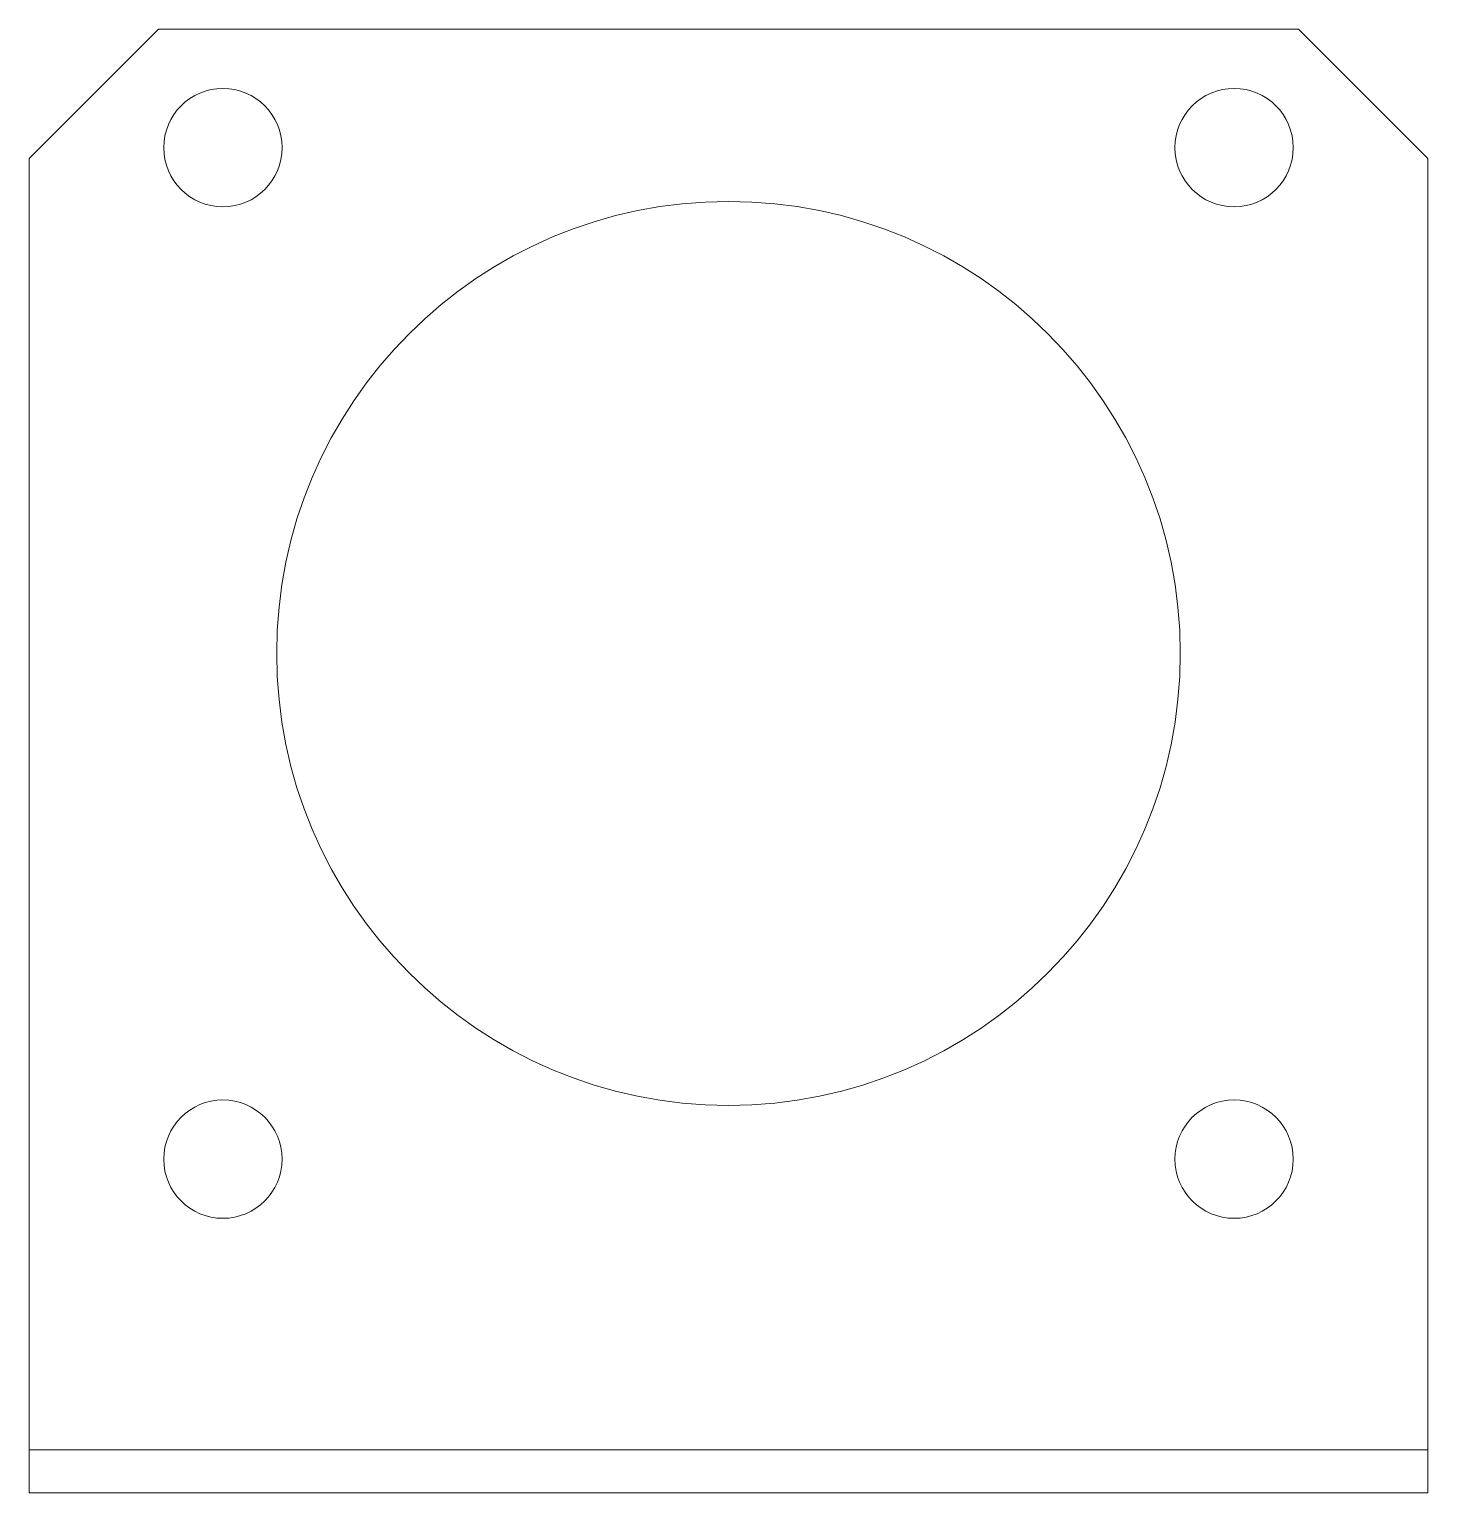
# Model space of a CAD drawing. Header units: millimetres. Extents: x -29 to 36, y -17.4 to 50.6.
import ezdxf

# ---------------------------------------------------------------- set-up
doc = ezdxf.new("R2010")
doc.units = ezdxf.units.MM

msp = doc.modelspace()

# ---------------------------------------------------------------- linework, layer by layer
at = {"color": 7, "linetype": 'Continuous', "lineweight": 15}
for p, q in [((-22.953, 50.58), (-28.953, 44.58)), ((30.047, 50.58), (-22.953, 50.58)), ((36.047, 44.58), (30.047, 50.58)), ((-28.953, 44.58), (-28.953, -17.42)), ((36.047, -17.42), (36.047, 44.58)), ((-28.953, -15.42), (36.047, -15.42)), ((36.047, -17.42), (-28.953, -17.42))]:
    msp.add_line(p, q, dxfattribs=at)
for centre, radius in [((-19.953, 45.08), 2.75), ((27.047, 45.08), 2.75), ((3.547, 21.58), 21), ((-19.953, -1.92), 2.75), ((27.047, -1.92), 2.75)]:
    msp.add_circle(centre, radius, dxfattribs=at)

doc.saveas('drawing.dxf')
